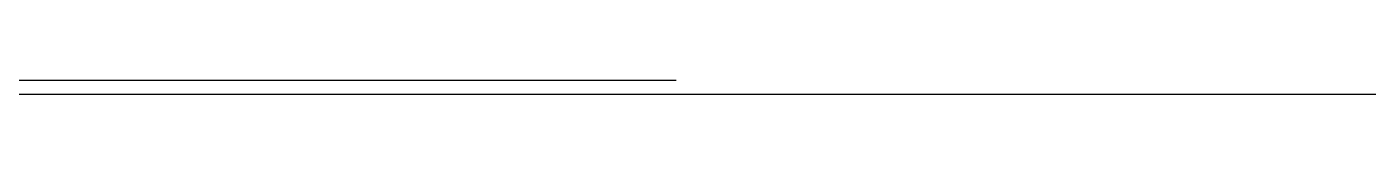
# Model space of a CAD drawing. Extents: x 3 to 592, y 5 to 207.
# Drawn here: x 93.825 to 96.254, y 68.792 to 68.817 of the extents above; entities that cross this region are included whole.
import ezdxf

# ---------------------------------------------------------------- set-up
doc = ezdxf.new("R2010")
doc.units = 0
doc.layers.get('0').update_dxf_attribs({"linetype": 'CONTINUOUS'})

msp = doc.modelspace()

# ---------------------------------------------------------------- linework, layer by layer
at = {"color": 7}
for points in [[(95.001433, 68.816714), (93.731433, 68.816714)], [(95.001433, 68.816714), (93.731433, 68.816714)], [(95.001433, 68.816714), (93.731433, 68.816714)], [(95.001433, 68.816714), (93.731433, 68.816714)], [(95.001433, 68.816714), (93.731433, 68.816714)], [(95.001433, 68.816714), (93.731433, 68.816714)], [(95.001433, 68.816714), (93.731433, 68.816714)], [(95.001433, 68.816714), (93.731433, 68.816714)], [(99.483333, 68.791667), (86.6775, 68.791667)]]:
    msp.add_lwpolyline(points, dxfattribs=at)

doc.saveas('drawing.dxf')
